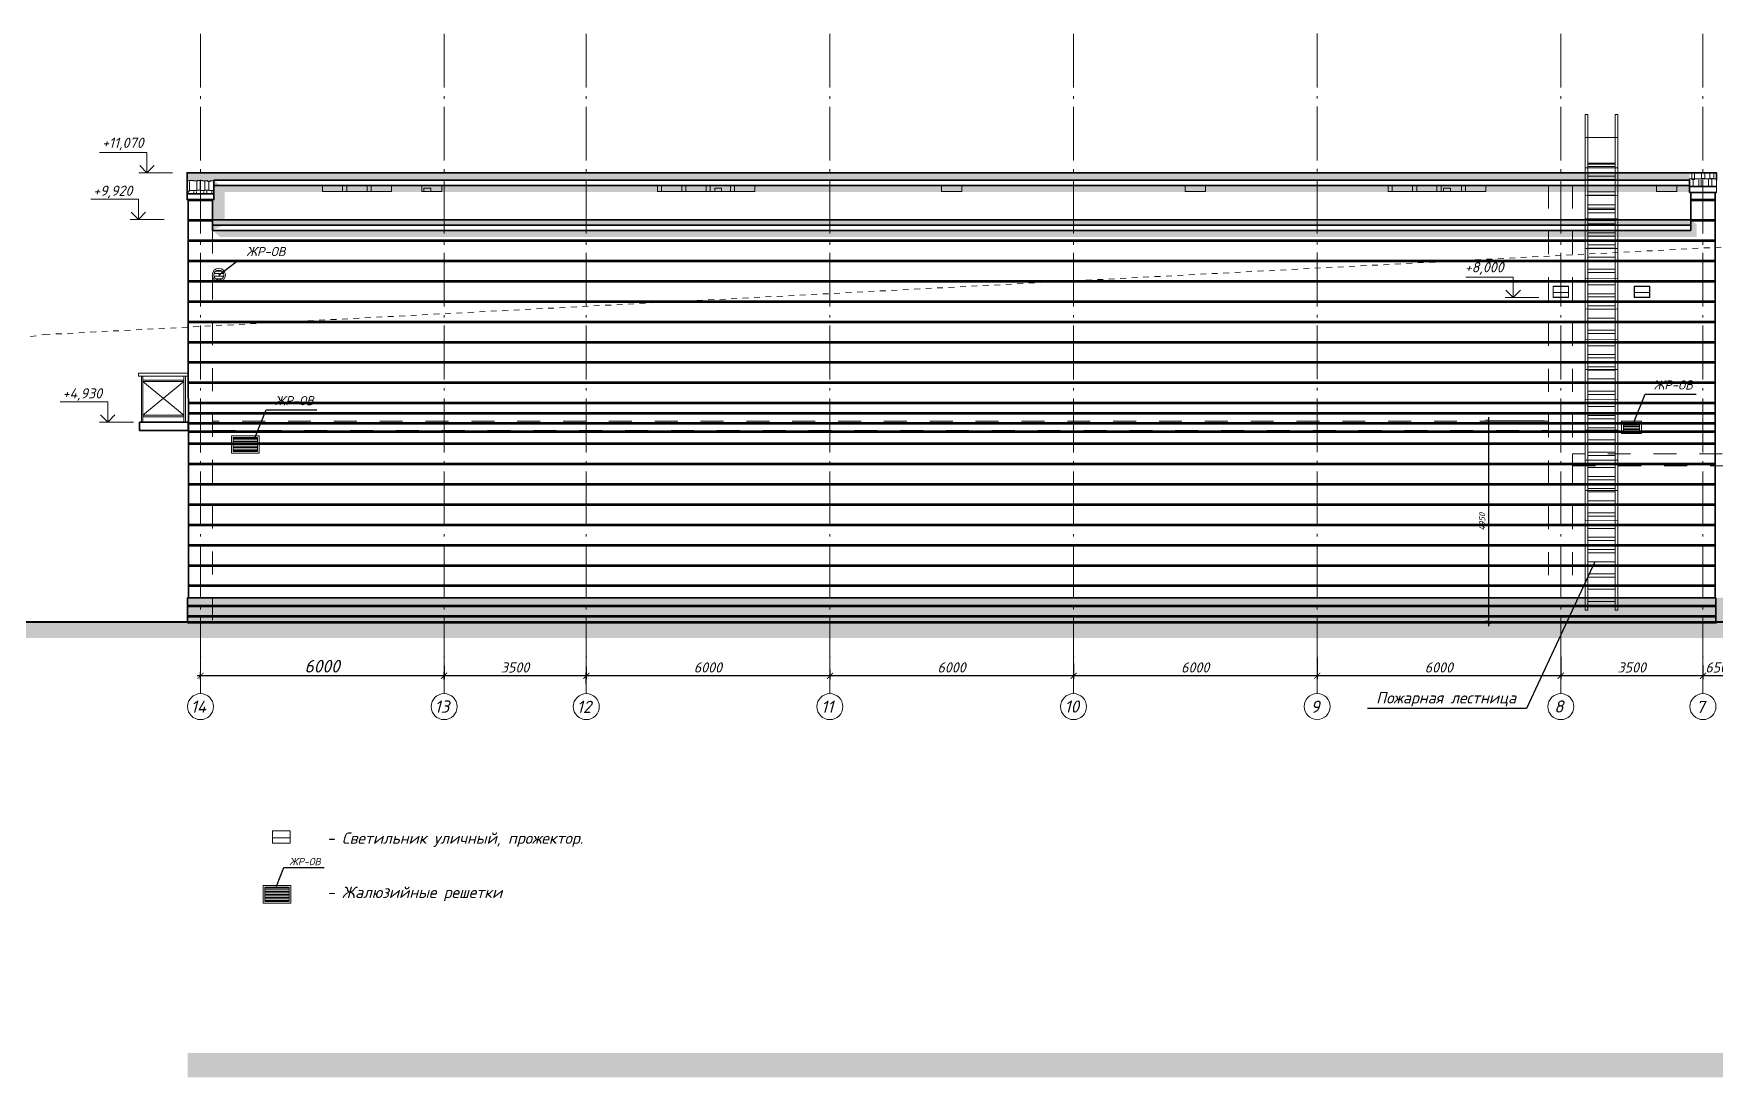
# Model space of a CAD drawing. Header units: millimetres. Extents: x -6419137 to 687965, y -598396 to 179722.
# Drawn here: x 355793 to 397208, y 130559 to 156265 of the extents above; entities that cross this region are included whole.
import ezdxf
from ezdxf.enums import TextEntityAlignment as Align

# ---------------------------------------------------------------- set-up
doc = ezdxf.new("R2010")
doc.units = ezdxf.units.MM
doc.header["$MEASUREMENT"] = 0
doc.linetypes.add('Double Dashed', pattern=[1797.222233, 1325, -211.666656, 63.333344, -197.222233])
doc.linetypes.add('Штриховая', pattern=[5644.444466, 2822.222233, -2822.222233])
for name, color, linetype, lineweight in [('graund_Ном._пера__99', 7, 'Continuous', 40), ('Арматура', 72, 'Continuous', 50), ('Вентиляция', 20, 'Continuous', 5), ('оси_Ном._пера__96', 7, 'Continuous', 5), ('оси_Ном._пера__97', 7, 'Continuous', 20), ('подп стены Инжзащита_Ном._пера__99', 7, 'Continuous', 40), ('размеры_Ном._пера__96', 7, 'Continuous', 5), ('стены наруж_Ном._пера__95', 251, 'Continuous', 13), ('чертеж_Ном._пера__91', 250, 'Continuous', 5), ('чертеж_Ном._пера__95', 251, 'Continuous', 13), ('чертеж_Ном._пера__96', 7, 'Continuous', 13), ('чертеж_Ном._пера__98', 7, 'Continuous', 35), ('Штриховка', 7, 'Continuous', 5)]:
    doc.layers.add(name, color=color, linetype=linetype, lineweight=lineweight)
doc.layers.add('оси', color=7, linetype='Continuous')
doc.layers.add('размеры', color=7, linetype='Continuous')
doc.styles.get("Standard").update_dxf_attribs({"font": 'isocpeui.ttf'})
doc.styles.add('СГЕНЕРИР_СТИЛЬ_2', font='gost_2_304-81_type.ttf')
doc.dimstyles.get("Standard").update_dxf_attribs({"dimtxt": 150, "dimasz": 100, "dimexe": 100, "dimexo": 100, "dimgap": 80, "dimtad": 1, "dimtoh": 1, "dimdec": 0, "dimzin": 0, "dimdsep": 46, "dimtxsty": 'Standard', "dimblk": 'ARCHTICK', "dimblk2": 'ARCHTICK', "dimcen": 0.09, "dimdle": 100, "dimadec": 0, "dimazin": 0, "dimtfac": 1, "dimtdec": 0, "dimtofl": 0, "dimtmove": 0, "dimatfit": 3, "dimfxl": 1, "dimtolj": 1, "dimtzin": 0, "dimarcsym": 0})
doc.dimstyles.new('STEP', dxfattribs={"dimtxt": 200, "dimasz": 150, "dimexe": 80, "dimexo": 80, "dimgap": 80, "dimtad": 1, "dimdec": 0, "dimzin": 0, "dimdsep": 46, "dimtxsty": 'Standard', "dimblk": 'ARCHTICK', "dimcen": 150, "dimdle": 80, "dimadec": 0, "dimazin": 0, "dimtfac": 1, "dimtdec": 0, "dimtofl": 0, "dimtmove": 1, "dimatfit": 3, "dimfxl": 1, "dimtolj": 1, "dimtzin": 0, "dimarcsym": 0})

# ---------------------------------------------------------------- blocks, each defined once
blk = doc.blocks.new('_ArchTick')
at = {"color": 0, "linetype": 'ByBlock', "const_width": 0.15}
blk.add_lwpolyline([(-0.5, -0.5), (0.5, 0.5)], dxfattribs=at)
blk = doc.blocks.new('*D37')
at = {"layer": 'Defpoints', "color": 0, "transparency": 16777216}
for p in [(397553, 140869), (396903, 140790), (396903, 140450)]:
    blk.add_point(p, dxfattribs=at)
at = {"layer": 'размеры_Ном._пера__96', "color": 0, "lineweight": -2, "transparency": 16777216}
for p, q in [((397633, 140450), (396823, 140450)), ((396903, 140710), (396903, 140370)), ((397553, 140789), (397553, 140370))]:
    blk.add_line(p, q, dxfattribs=at)
at = {"layer": 'размеры_Ном._пера__96', "color": 0, "lineweight": -2, "transparency": 16777216, "xscale": 150, "yscale": 150, "zscale": 150, "rotation": 180}
blk.add_blockref('_ArchTick', (396903, 140450), dxfattribs=at)
at = {"layer": 'размеры_Ном._пера__96', "color": 0, "lineweight": -2, "transparency": 16777216, "xscale": 150, "yscale": 150, "zscale": 150}
blk.add_blockref('_ArchTick', (397553, 140450), dxfattribs=at)
at = {"layer": 'размеры_Ном._пера__96', "color": 0, "transparency": 16777216, "insert": (397228, 140655), "char_height": 250, "attachment_point": 5}
blk.add_mtext('\\A1;650', dxfattribs=at)
blk = doc.blocks.new('*D38')
at = {"layer": 'Defpoints', "color": 0, "transparency": 16777216}
for p in [(393403, 140703), (393403, 140450), (396903, 140683)]:
    blk.add_point(p, dxfattribs=at)
at = {"layer": 'размеры_Ном._пера__96', "color": 0, "lineweight": -2, "transparency": 16777216}
for p, q in [((396983, 140450), (393323, 140450)), ((393403, 140623), (393403, 140370)), ((396903, 140603), (396903, 140370))]:
    blk.add_line(p, q, dxfattribs=at)
at = {"layer": 'размеры_Ном._пера__96', "color": 0, "lineweight": -2, "transparency": 16777216, "xscale": 150, "yscale": 150, "zscale": 150, "rotation": 180}
blk.add_blockref('_ArchTick', (393403, 140450), dxfattribs=at)
at = {"layer": 'размеры_Ном._пера__96', "color": 0, "lineweight": -2, "transparency": 16777216, "xscale": 150, "yscale": 150, "zscale": 150}
blk.add_blockref('_ArchTick', (396903, 140450), dxfattribs=at)
at = {"layer": 'размеры_Ном._пера__96', "color": 0, "transparency": 16777216, "insert": (395148, 140655), "char_height": 250, "attachment_point": 5}
blk.add_mtext('\\A1;3500', dxfattribs=at)
blk = doc.blocks.new('*D39')
at = {"layer": 'Defpoints', "color": 0, "transparency": 16777216}
for p in [(387403, 140910), (393403, 140984), (387403, 140450)]:
    blk.add_point(p, dxfattribs=at)
at = {"layer": 'размеры_Ном._пера__96', "color": 0, "lineweight": -2, "transparency": 16777216}
for p, q in [((387403, 140830), (387403, 140370)), ((393403, 140904), (393403, 140370)), ((393483, 140450), (387323, 140450))]:
    blk.add_line(p, q, dxfattribs=at)
at = {"layer": 'размеры_Ном._пера__96', "color": 0, "lineweight": -2, "transparency": 16777216, "xscale": 150, "yscale": 150, "zscale": 150, "rotation": 180}
blk.add_blockref('_ArchTick', (387403, 140450), dxfattribs=at)
at = {"layer": 'размеры_Ном._пера__96', "color": 0, "lineweight": -2, "transparency": 16777216, "xscale": 150, "yscale": 150, "zscale": 150}
blk.add_blockref('_ArchTick', (393403, 140450), dxfattribs=at)
at = {"layer": 'размеры_Ном._пера__96', "color": 0, "transparency": 16777216, "insert": (390398, 140655), "char_height": 250, "attachment_point": 5}
blk.add_mtext('\\A1;6000', dxfattribs=at)
blk = doc.blocks.new('*D40')
at = {"layer": 'Defpoints', "color": 0, "transparency": 16777216}
for p in [(387403, 140960), (381403, 140786), (381403, 140450)]:
    blk.add_point(p, dxfattribs=at)
at = {"layer": 'размеры_Ном._пера__96', "color": 0, "lineweight": -2, "transparency": 16777216}
for p, q in [((387403, 140880), (387403, 140370)), ((387483, 140450), (381323, 140450)), ((381403, 140706), (381403, 140370))]:
    blk.add_line(p, q, dxfattribs=at)
at = {"layer": 'размеры_Ном._пера__96', "color": 0, "lineweight": -2, "transparency": 16777216, "xscale": 150, "yscale": 150, "zscale": 150, "rotation": 180}
blk.add_blockref('_ArchTick', (381403, 140450), dxfattribs=at)
at = {"layer": 'размеры_Ном._пера__96', "color": 0, "lineweight": -2, "transparency": 16777216, "xscale": 150, "yscale": 150, "zscale": 150}
blk.add_blockref('_ArchTick', (387403, 140450), dxfattribs=at)
at = {"layer": 'размеры_Ном._пера__96', "color": 0, "transparency": 16777216, "insert": (384398, 140655), "char_height": 250, "attachment_point": 5}
blk.add_mtext('\\A1;6000', dxfattribs=at)
blk = doc.blocks.new('*D41')
at = {"layer": 'Defpoints', "color": 0, "transparency": 16777216}
for p in [(381403, 140836), (375403, 140686), (375403, 140450)]:
    blk.add_point(p, dxfattribs=at)
at = {"layer": 'размеры_Ном._пера__96', "color": 0, "lineweight": -2, "transparency": 16777216}
for p, q in [((381483, 140450), (375323, 140450)), ((375403, 140606), (375403, 140370)), ((381403, 140756), (381403, 140370))]:
    blk.add_line(p, q, dxfattribs=at)
at = {"layer": 'размеры_Ном._пера__96', "color": 0, "lineweight": -2, "transparency": 16777216, "xscale": 150, "yscale": 150, "zscale": 150, "rotation": 180}
blk.add_blockref('_ArchTick', (375403, 140450), dxfattribs=at)
at = {"layer": 'размеры_Ном._пера__96', "color": 0, "lineweight": -2, "transparency": 16777216, "xscale": 150, "yscale": 150, "zscale": 150}
blk.add_blockref('_ArchTick', (381403, 140450), dxfattribs=at)
at = {"layer": 'размеры_Ном._пера__96', "color": 0, "transparency": 16777216, "insert": (378398, 140655), "char_height": 250, "attachment_point": 5}
blk.add_mtext('\\A1;6000', dxfattribs=at)
blk = doc.blocks.new('*D42')
at = {"layer": 'Defpoints', "color": 0, "transparency": 16777216}
for p in [(369403, 140450), (375403, 140450), (369403, 140163)]:
    blk.add_point(p, dxfattribs=at)
at = {"layer": 'размеры_Ном._пера__96', "color": 0, "lineweight": -2, "transparency": 16777216}
for p, q in [((375483, 140450), (369323, 140450)), ((369403, 140243), (369403, 140530))]:
    blk.add_line(p, q, dxfattribs=at)
at = {"layer": 'размеры_Ном._пера__96', "color": 0, "lineweight": -2, "transparency": 16777216, "xscale": 150, "yscale": 150, "zscale": 150, "rotation": 180}
blk.add_blockref('_ArchTick', (369403, 140450), dxfattribs=at)
at = {"layer": 'размеры_Ном._пера__96', "color": 0, "lineweight": -2, "transparency": 16777216, "xscale": 150, "yscale": 150, "zscale": 150}
blk.add_blockref('_ArchTick', (375403, 140450), dxfattribs=at)
at = {"layer": 'размеры_Ном._пера__96', "color": 0, "transparency": 16777216, "insert": (372398, 140655), "char_height": 250, "attachment_point": 5}
blk.add_mtext('\\A1;6000', dxfattribs=at)
blk = doc.blocks.new('*D43')
at = {"layer": 'Defpoints', "color": 0, "transparency": 16777216}
for p in [(365903, 140786), (365903, 140450), (369403, 140760)]:
    blk.add_point(p, dxfattribs=at)
at = {"layer": 'размеры_Ном._пера__96', "color": 0, "lineweight": -2, "transparency": 16777216}
for p, q in [((369483, 140450), (365823, 140450)), ((365903, 140706), (365903, 140370)), ((369403, 140680), (369403, 140370))]:
    blk.add_line(p, q, dxfattribs=at)
at = {"layer": 'размеры_Ном._пера__96', "color": 0, "lineweight": -2, "transparency": 16777216, "xscale": 150, "yscale": 150, "zscale": 150, "rotation": 180}
blk.add_blockref('_ArchTick', (365903, 140450), dxfattribs=at)
at = {"layer": 'размеры_Ном._пера__96', "color": 0, "lineweight": -2, "transparency": 16777216, "xscale": 150, "yscale": 150, "zscale": 150}
blk.add_blockref('_ArchTick', (369403, 140450), dxfattribs=at)
at = {"layer": 'размеры_Ном._пера__96', "color": 0, "transparency": 16777216, "insert": (367648, 140655), "char_height": 250, "attachment_point": 5}
blk.add_mtext('\\A1;3500', dxfattribs=at)
blk = doc.blocks.new('*D44')
at = {"layer": 'Defpoints', "color": 0, "transparency": 16777216}
for p in [(359903, 140450), (359903, 140277), (365903, 140277)]:
    blk.add_point(p, dxfattribs=at)
at = {"layer": 'размеры_Ном._пера__96', "color": 0, "lineweight": -2, "transparency": 16777216}
for p, q in [((365983, 140450), (359823, 140450)), ((359903, 140357), (359903, 140530)), ((365903, 140357), (365903, 140530))]:
    blk.add_line(p, q, dxfattribs=at)
at = {"layer": 'размеры_Ном._пера__96', "color": 0, "lineweight": -2, "transparency": 16777216, "xscale": 150, "yscale": 150, "zscale": 150, "rotation": 180}
blk.add_blockref('_ArchTick', (359903, 140450), dxfattribs=at)
at = {"layer": 'размеры_Ном._пера__96', "color": 0, "lineweight": -2, "transparency": 16777216, "xscale": 150, "yscale": 150, "zscale": 150}
blk.add_blockref('_ArchTick', (365903, 140450), dxfattribs=at)
at = {"layer": 'размеры_Ном._пера__96', "color": 0, "transparency": 16777216, "insert": (362898, 140686), "char_height": 250, "attachment_point": 5}
blk.add_mtext('\\A1;{\\H1.25x;6000}', dxfattribs=at)
blk = doc.blocks.new('A$C40B03653')
at = {"layer": 'чертеж_Ном._пера__91', "linetype": 'Continuous', "lineweight": 15}
for p, q in [((66, -133), (66, 367)), ((66, 367), (1236, 367)), ((-566, -133), (266, -133))]:
    blk.add_line(p, q, dxfattribs=at)
at = {"layer": 'чертеж_Ном._пера__98', "linetype": 'Continuous'}
for q in [(-114, 47), (246, 47)]:
    blk.add_line((66, -133), q, dxfattribs=at)
blk = doc.blocks.new('Стандартный маркер сетки_10')
at = {"layer": 'оси_Ном._пера__96', "linetype": 'Double Dashed'}
for p, q in [((5051, 0), (20403, 0)), ((20403, 0), (21303, 0))]:
    blk.add_line(p, q, dxfattribs=at)
blk.add_point((20403, 0), dxfattribs=at)
blk.add_point((20403, 0), dxfattribs=at)
at = {"layer": 'оси_Ном._пера__97', "linetype": 'Continuous'}
blk.add_circle((21623, 0), 320, dxfattribs=at)
at = {"layer": 'оси_Ном._пера__96', "style": 'СГЕНЕРИР_СТИЛЬ_2'}
blk.add_attdef('AC_MarkerText_1', text='', height=350, rotation=90, dxfattribs=at).set_placement((21973, -173), align=Align.BOTTOM_LEFT)
blk = doc.blocks.new('*D103')
at = {"layer": 'Defpoints', "color": 0, "transparency": 16777216}
for p in [(393103, 146720), (391619, 141770), (393103, 141770)]:
    blk.add_point(p, dxfattribs=at)
at = {"layer": 'чертеж_Ном._пера__91', "color": 0, "lineweight": -2, "transparency": 16777216}
for p, q in [((393003, 146720), (391519, 146720)), ((391619, 146820), (391619, 141670)), ((393003, 141770), (391519, 141770))]:
    blk.add_line(p, q, dxfattribs=at)
at = {"layer": 'чертеж_Ном._пера__91', "color": 0, "lineweight": -2, "transparency": 16777216, "xscale": 100, "yscale": 100, "zscale": 100}
for p, rotation in [((391619, 146720), 90), ((391619, 141770), 270)]:
    blk.add_blockref('_ArchTick', p, dxfattribs=dict(at, rotation=rotation))
at = {"layer": 'чертеж_Ном._пера__91', "color": 0, "transparency": 16777216, "insert": (391464, 144245), "char_height": 150, "attachment_point": 5, "rotation": 90}
blk.add_mtext('\\A1;4950', dxfattribs=at)

msp = doc.modelspace()

# ---------------------------------------------------------------- hatches: boundary and pattern name
at = {"layer": 'Вентиляция', "linetype": 'Continuous', "true_color": 0x4d1300}
h = msp.add_hatch(dxfattribs=at)
h.set_pattern_fill('ANSI31', color=28, scale=500, angle=315)
h.set_pattern_definition([(0, (70711.54, -2396.27), (2e-14, 62.5), [])])
edge = h.paths.add_edge_path()
edge.add_arc((360352.6, 150319.8), 123.1, 0, 360)
at = {"layer": 'Вентиляция', "true_color": 0x610000}
h = msp.add_hatch(dxfattribs=at)
h.set_pattern_fill('ANSI31', color=18, scale=300, angle=315)
h.paths.add_polyline_path([(395342.6, 146669.8), (394942.6, 146669.8), (394942.6, 146469.8), (395342.6, 146469.8)])
at = {"layer": 'Вентиляция', "true_color": 0x4d1300}
h = msp.add_hatch(dxfattribs=at)
h.set_pattern_fill('ANSI31', color=28, scale=300, angle=315)
h.set_pattern_definition([(0, (-2100.12, 157.01), (1e-14, 37.5), [])])
h.paths.add_polyline_path([(361302.5, 145969.6), (361302.5, 146320), (360702.7, 146320), (360702.7, 145969.6)])
at = {"layer": 'Вентиляция', "true_color": 0x610000}
h = msp.add_hatch(dxfattribs=at)
h.set_pattern_fill('ANSI31', color=18, scale=300, angle=315)
h.set_pattern_definition([(0, (-1315.187, -10922.063), (1e-14, 37.5), [])])
h.paths.add_polyline_path([(362087.4, 134890.5), (362087.4, 135241), (361487.6, 135241), (361487.6, 134890.5)])
at = {"layer": 'размеры'}
h = msp.add_hatch(color=256, dxfattribs=at)
h.dxf.hatch_style = 1
h.set_gradient(color1=(224, 186, 159), color2=(192, 192, 192), tint=1, name='HEMISPHERICAL')
h.paths.add_polyline_path([(405402.6, 131159.4), (359582.6, 131159.4), (359582.6, 130559.4), (405402.6, 130559.4)])
at = {"layer": 'стены наруж_Ном._пера__95', "true_color": 0x33201a}
h = msp.add_hatch(color=19, dxfattribs=at)
h.dxf.hatch_style = 1
h.paths.add_polyline_path([(437662.8, 141768.8), (348205.9, 141768.8), (348205.9, 141381.3), (437662.8, 141381.3)])
at = {"layer": 'Штриховка', "true_color": 0xb35900}
h = msp.add_hatch(dxfattribs=at)
h.set_pattern_fill('AR-RSHKE', color=32, scale=20, style=2)
h.paths.add_polyline_path([(359569.6, 152656), (396571.2, 152656), (396571.2, 152839.8), (359569.6, 152839.8)])
at = {"layer": 'Штриховка', "true_color": 0x4d1300}
h = msp.add_hatch(dxfattribs=at)
h.set_pattern_fill('AR-RSHKE', color=28, scale=20, style=2)
h.set_pattern_definition([(0, (0, -189.18), (510, 240), [120, -100, 140, -60, 180, -80]), (0, (120, -179.18), (510, 240), [100, -380, 80, -120]), (0, (360, -204.18), (510, 240), [60, -620]), (90, (0, -189.18), (-170, 240), [230, -730]), (90, (120, -189.18), (-170, 240), [225, -735]), (90, (220, -189.18), (-170, 240), [210, -750]), (90, (360, -204.18), (-170, 240), [230, -730]), (90, (420, -204.18), (-170, 240), [230, -730]), (90, (600, -189.18), (-170, 240), [220, -740])])
h.paths.add_polyline_path([(397233.8, 152835.6), (396563.2, 152835.6), (396563.2, 152500.6), (397233.8, 152500.6)])
at = {"layer": 'Штриховка', "true_color": 0xb35900}
h = msp.add_hatch(dxfattribs=at)
h.set_pattern_fill('AR-RSHKE', color=32, scale=20, style=2)
h.paths.add_polyline_path([(360232.3, 152656), (359561.6, 152656), (359561.6, 152321), (360232.3, 152321)])
at = {"layer": 'Штриховка', "true_color": 0xa8a8b8}
h = msp.add_hatch(color=253, dxfattribs=at)
h.dxf.hatch_style = 1
h.paths.add_polyline_path([(360200.8, 151427.4), (360498.3, 151558.1), (360498.3, 152521.7), (360387.3, 152521.7), (360232.3, 152656), (360230.5, 152171.4), (360200.3, 152171.4)])
h = msp.add_hatch(color=253, dxfattribs=at)
h.dxf.hatch_style = 1
h.paths.add_polyline_path([(360245.6, 152526), (360431.6, 152367), (360431.6, 152526)])
h.paths.add_polyline_path([(360433.1, 152362.7), (360436.8, 152362.5), (360433.1, 152367.8)])
h.paths.add_polyline_path([(396571.2, 152367.8), (396571.2, 152526), (360431.6, 152526), (360431.6, 152367.8)])
at = {"layer": 'Штриховка', "true_color": 0xb35900}
h = msp.add_hatch(dxfattribs=at)
h.set_pattern_fill('AR-RSHKE', color=32, scale=20, style=2)
h.paths.add_polyline_path([(369402.6, 151686.9), (369402.6, 151556.2), (375702.6, 151538.1), (375702.6, 151668.8)])
h.paths.add_polyline_path([(365907.6, 151547.2), (365907.6, 151677.9), (360197.6, 151677.9), (360197.6, 151547.2)])
h.paths.add_polyline_path([(365902.6, 151677.9), (365902.6, 151547.2), (369402.6, 151547.2), (369402.6, 151677.9)])
h.paths.add_polyline_path([(381702.6, 151677.9), (381702.6, 151547.2), (384192.6, 151547.2), (384192.6, 151677.9)])
h.paths.add_polyline_path([(381702.6, 151547.2), (381702.6, 151677.9), (375702.6, 151677.9), (375702.6, 151547.2)])
h.paths.add_polyline_path([(387702.6, 151547.2), (387702.6, 151677.9), (384192.6, 151677.9), (384192.6, 151547.2)])
h.paths.add_polyline_path([(387702.6, 151677.9), (387702.6, 151547.2), (393762.6, 151547.2), (393762.6, 151677.9)])
h.paths.add_polyline_path([(396602.6, 151547.2), (396602.6, 151677.9), (393762.6, 151677.9), (393762.6, 151547.2)])
at = {"layer": 'Штриховка', "true_color": 0xa8a8b8}
h = msp.add_hatch(color=253, dxfattribs=at)
h.dxf.hatch_style = 1
h.paths.add_polyline_path([(396749, 151568.4), (396602.6, 151688.3), (396602.6, 151412.6), (396749, 151412.6)])
h.paths.add_polyline_path([(396748.7, 151255.9), (396748.7, 151414.1), (360386.9, 151414.1), (360386.9, 151255.9)])
h.paths.add_polyline_path([(360200.9, 151414.1), (360386.9, 151256.1), (360386.9, 151414.1)])
at = {"layer": 'Штриховка', "lineweight": 5, "true_color": 0x7d6554}
h = msp.add_hatch(dxfattribs=at)
h.set_pattern_fill('GRAVEL', color=37, scale=1200, angle=12)
h.set_pattern_definition([(240.012788, (595.625, 1353.41), (-7144.770706, -12559.94632), [161.4432, -15982.9057]), (196.969741, (514.935, 1213.58), (13835.8314216, 4167.7054687), [277.0416, -27427.1097]), (144.510447, (249.956, 1132.72), (14482.205528, -10416.60804), [195.3456, -19339.239]), (279.273689, (-145.443, 741.975), (-3816.103459, 23725.0364466), [252.2856, -24976.2696]), (304.833654, (-104.79, 492.986), (-8862.813952, 12837.855306), [247.386, -24491.2478]), (9.273689, (36.52, 289.93), (-23725.0364466, -3816.103459), [252.2856, -24976.2696]), (49.69424, (285.507, 330.584), (-12764.1622816, -14981.1935856), [333.6348, -33029.8183]), (84.255328, (501.324, 585.015), (2727.5712086, 27569.5548622), [314.9856, -31183.5858]), (133.429566, (532.85, 898.42), (-12633.639344, 13263.1503396), [253.14, -25060.8877]), (187.236358, (358.83, 1082.25), (13161.042359, 1570.657198), [288.9984, -14160.915]), (234.397438, (72.13, 1045.85), (-11340.8911318, -15905.4766775), [373.7376, -37000.05]), (150.814075, (1019.09, 977.24), (-9713.40402, 5296.204522), [127.5612, -12628.6138]), (183.469234, (907.724, 1039.44), (15758.0906294, 895.868135), [242.6844, -24025.8137]), (237, (665.5, 1024.76), (249.494, -1173.7771), [169.7052, -1527.351]), (215.19859, (553.38, 1148.14), (5369.897546, 3595.024387), [91.3896, -9047.538]), (303.80141, (478.7, 1095.47), (-1922.25921, 3271.83733), [129.2436, -6332.9542]), (42.963757, (550.6, 988.07), (3022.3433, 3096.03633), [209.9148, -6787.2275]), (173.56505, (704.2, 1131.13), (2597.04827, -674.78906), [151.7892, -3642.944]), (28.38954, (-202.09, 950.76), (10989.289122, 6016.271652), [212.64, -21051.4142]), (82.346176, (-15.02, 1051.86), (-1950.674165, -13909.524446), [178.3932, -17660.8893]), (305.19859, (654.31, 1365.89), (-3595.024387, 5369.897546), [182.778, -8956.1497]), (355.61046, (759.67, 1216.53), (-12486.253296, 1026.391073), [212.64, -21051.4142]), (351.443955, (-47.4, 223.02), (-6367.873662, 1100.084097), [205.056, -10047.7485]), (306.77514, (155.37, 192.51), (-8613.319923, 11664.078185), [171.8136, -17009.5717]), (78.80141, (915.55, 194.6), (1100.084097, 6367.87366), [182.778, -8956.1497]), (29.354025, (951.044, 373.904), (-14261.126456, -7938.53086), [201.1572, -19914.5083]), (81.443955, (340.4, 72.35), (-1100.084097, -6367.873662), [102.528, -10150.2765]), (113.30993, (845.12, 179.64), (-2171.75324, 4445.61445), [61.188, -6057.6354]), (177.96376, (820.9, 235.83), (3770.8254, -425.29503), [247.386, -4700.3408]), (198.009006, (573.68, 244.62), (11488.27718, 3668.717411), [229.26, -22696.7078]), (315.69007, (573.06, 882.43), (-1672.76518, 2098.06021), [173.0664, -4153.595]), (5.157227, (696.897, 761.534), (20453.199113, 1893.844251), [302.1528, -29913.075]), (72.945396, (997.83, 788.7), (-2948.65028, -9214.415962), [123.5472, -12231.209]), (102, (1034.1, 906.8), (-1423.271, 924.283), [72, -1128]), (132.256437, (542.72, 274.84), (6441.566686, -7218.46373), [166.7088, -16504.224]), (60.012788, (430.61, 398.23), (7144.770706, 12559.94632), [322.8864, -15821.4625]), (12, (592, 677.9), (924.283, 1423.271), [312, -888]), (337.304846, (897.176, 742.765), (13484.229412, -5721.499556), [189.7368, -18783.9292]), (266.054604, (1072.22, 669.56), (-175.801005, -4944.60251), [174.7224, -8561.4095]), (219.645975, (1060.2, 495.25), (-19806.825007, -16478.1577595), [284.478, -28163.369]), (187.426079, (841.15, 313.74), (-15508.5966004, -2069.645256), [300.9588, -29794.888])])
h.paths.add_polyline_path([(405402.6, 141769.8), (405402.6, 142369.8), (359582.6, 142369.8), (359582.6, 141769.8)])
h.paths.add_polyline_path([(406502.6, 142369.8), (406502.6, 141769.8), (428172.6, 141769.8), (428172.6, 142369.8)])

# ---------------------------------------------------------------- linework, layer by layer
at = {"layer": 'Арматура', "lineweight": 53}
for points in [[(359602.6, 152169.8), (360200.2, 152169.8)], [(396602.6, 152169.8), (397200.2, 152169.8)], [(359602.6, 151669.8), (360200.2, 151669.8)], [(396602.6, 151669.8), (397202.6, 151669.8)], [(359602.6, 151169.8), (397202.6, 151169.8)], [(359602.6, 150669.8), (397202.6, 150669.8)], [(359602.6, 150169.8), (397202.6, 150169.8)], [(359602.6, 149669.8), (397202.6, 149669.8)], [(359602.6, 149169.8), (397202.6, 149169.8)], [(359602.6, 148669.8), (397202.6, 148669.8)], [(359602.6, 148169.8), (397202.6, 148169.8)], [(359602.6, 147669.8), (397202.6, 147669.8)], [(359602.6, 147169.8), (397202.6, 147169.8)], [(359602.6, 146919.8), (397202.6, 146919.8)], [(359602.6, 146169.8), (397202.6, 146169.8)], [(359602.6, 145669.8), (397202.6, 145669.8)], [(359602.6, 145169.8), (397202.6, 145169.8)], [(359602.6, 144669.8), (397202.6, 144669.8)], [(359602.6, 144169.8), (397202.6, 144169.8)], [(359602.6, 143669.8), (397202.6, 143669.8)], [(359602.6, 143169.8), (397202.6, 143169.8)], [(359602.6, 142669.8), (397202.6, 142669.8)], [(359582.6, 142169.8), (397222.6, 142169.8)]]:
    msp.add_lwpolyline(points, dxfattribs=at)
at = {"layer": 'Арматура', "color": 20, "lineweight": 53}
for points in [[(359602.6, 146669.8), (397202.6, 146669.8)], [(359602.6, 146469.8), (397202.6, 146469.8)], [(359582.6, 141919.8), (397222.6, 141919.8)], [(359582.6, 141769.8), (397232.6, 141769.8)]]:
    msp.add_lwpolyline(points, dxfattribs=at)
at = {"layer": 'Вентиляция', "color": 18, "true_color": 0x610000}
msp.add_lwpolyline([(394892.6, 146719.8), (395392.6, 146719.8), (395392.6, 146419.8), (394892.6, 146419.8)], close=True, dxfattribs=at)
msp.add_lwpolyline([(394942.6, 146669.8), (395342.6, 146669.8), (395342.6, 146469.8), (394942.6, 146469.8), (394942.6, 146669.8)], dxfattribs=at)
at = {"layer": 'Вентиляция', "color": 28, "linetype": 'Continuous', "true_color": 0x4d1300}
for points in [[(360662.1, 146360.7), (361343.1, 146360.7), (361343.1, 145929), (360662.1, 145929)], [(360702.7, 146320), (361302.5, 146320), (361302.5, 145969.6), (360702.7, 145969.6)]]:
    msp.add_lwpolyline(points, close=True, dxfattribs=at)
at = {"layer": 'Вентиляция', "color": 18, "linetype": 'Continuous', "true_color": 0x610000}
for points in [[(361447, 135281.6), (362128, 135281.6), (362128, 134849.9), (361447, 134849.9)], [(361487.6, 135241), (362087.4, 135241), (362087.4, 134890.5), (361487.6, 134890.5)]]:
    msp.add_lwpolyline(points, close=True, dxfattribs=at)
at = {"layer": 'Вентиляция', "color": 28, "linetype": 'Continuous', "true_color": 0x4d1300}
for radius in [163.7, 123.1]:
    msp.add_circle((360352.6, 150319.8), radius, dxfattribs=at)
at = {"layer": 'оси_Ном._пера__96', "linetype": 'Double Dashed'}
for p, q in [((359902.6, 140909.2), (359902.6, 140009.2)), ((365902.6, 140909.2), (365902.6, 140009.2)), ((369402.6, 140906.3), (369402.6, 140006.3)), ((375402.6, 140909.2), (375402.6, 140009.2)), ((381402.6, 140909.2), (381402.6, 140009.2)), ((387402.6, 140909.2), (387402.6, 140009.2)), ((393402.6, 140909.2), (393402.6, 140009.2)), ((396902.6, 140909.2), (396902.6, 140009.2))]:
    msp.add_line(p, q, dxfattribs=at)
for p in [(359902.6, 140909.2), (359902.6, 140909.2), (365902.6, 140909.2), (365902.6, 140909.2), (369402.6, 140906.3), (369402.6, 140906.3), (375402.6, 140909.2), (375402.6, 140909.2), (381402.6, 140909.2), (381402.6, 140909.2), (387402.6, 140909.2), (387402.6, 140909.2), (393402.6, 140909.2), (393402.6, 140909.2), (396902.6, 140909.2), (396902.6, 140909.2)]:
    msp.add_point(p, dxfattribs=at)
at = {"layer": 'подп стены Инжзащита_Ном._пера__99', "color": 251}
msp.add_lwpolyline([(437662.8, 141769.8), (348205.5, 141769.8)], dxfattribs=at)
at = {"layer": 'стены наруж_Ном._пера__95', "color": 34, "linetype": 'Штриховая', "lineweight": 5, "ltscale": 0.05}
msp.add_lwpolyline([(351242.8, 148211.4), (356060.3, 148853.2), (402092, 151255.5), (428152.6, 153059.7)], dxfattribs=at)
at = {"layer": 'чертеж_Ном._пера__91', "color": 0}
for points in [[(394002.8, 142069.8), (394063.4, 142069.8), (394063.4, 154276.5), (394002.8, 154276.5)], [(394742.3, 142069.8), (394802.8, 142069.8), (394802.8, 154276.5), (394742.3, 154276.5)], [(394063.4, 153076.5), (394742.3, 153076.5), (394742.3, 152995.2), (394063.4, 152995.2)], [(394063.4, 152752.4), (394742.3, 152752.4), (394742.3, 152671.1), (394063.4, 152671.1)], [(394063.4, 152371.1), (394742.3, 152371.1), (394742.3, 152289.9), (394063.4, 152289.9)], [(394063.4, 152047.2), (394742.3, 152047.2), (394742.3, 151966), (394063.4, 151966)], [(394063.4, 151936.4), (394742.3, 151936.4), (394742.3, 151855.2), (394063.4, 151855.2)], [(394063.4, 151660.3), (394742.3, 151660.3), (394742.3, 151579), (394063.4, 151579)], [(394063.4, 151360.3), (394742.3, 151360.3), (394742.3, 151279), (394063.4, 151279)], [(394063.4, 151060.3), (394742.3, 151060.3), (394742.3, 150979), (394063.4, 150979)], [(394063.4, 150760.3), (394742.3, 150760.3), (394742.3, 150679), (394063.4, 150679)], [(394063.4, 150460.3), (394742.3, 150460.3), (394742.3, 150379), (394063.4, 150379)], [(394063.4, 150160.3), (394742.3, 150160.3), (394742.3, 150079), (394063.4, 150079)], [(394063.4, 149860.3), (394742.3, 149860.3), (394742.3, 149779), (394063.4, 149779)], [(394063.4, 149560.3), (394742.3, 149560.3), (394742.3, 149479), (394063.4, 149479)], [(394063.4, 149260.3), (394742.3, 149260.3), (394742.3, 149179), (394063.4, 149179)], [(394063.4, 148960.3), (394742.3, 148960.3), (394742.3, 148879), (394063.4, 148879)], [(394063.4, 148660.3), (394742.3, 148660.3), (394742.3, 148579), (394063.4, 148579)], [(394063.4, 148360.3), (394742.3, 148360.3), (394742.3, 148279), (394063.4, 148279)], [(394063.4, 148060.3), (394742.3, 148060.3), (394742.3, 147979), (394063.4, 147979)], [(394063.4, 147760.3), (394742.3, 147760.3), (394742.3, 147679), (394063.4, 147679)], [(394063.4, 147460.3), (394742.3, 147460.3), (394742.3, 147379), (394063.4, 147379)], [(394063.4, 147160.3), (394742.3, 147160.3), (394742.3, 147079), (394063.4, 147079)], [(394063.4, 146860.3), (394742.3, 146860.3), (394742.3, 146779), (394063.4, 146779)], [(394063.4, 146560.3), (394742.3, 146560.3), (394742.3, 146479), (394063.4, 146479)], [(394063.4, 146260.3), (394742.3, 146260.3), (394742.3, 146179), (394063.4, 146179)], [(394063.4, 145960.3), (394742.3, 145960.3), (394742.3, 145879), (394063.4, 145879)], [(394063.4, 145660.3), (394742.3, 145660.3), (394742.3, 145579), (394063.4, 145579)], [(394063.4, 145360.3), (394742.3, 145360.3), (394742.3, 145279), (394063.4, 145279)], [(394063.4, 145060.3), (394742.3, 145060.3), (394742.3, 144979), (394063.4, 144979)], [(394063.4, 144760.3), (394742.3, 144760.3), (394742.3, 144679), (394063.4, 144679)], [(394063.4, 144460.3), (394742.3, 144460.3), (394742.3, 144379), (394063.4, 144379)], [(394063.4, 144160.3), (394742.3, 144160.3), (394742.3, 144079), (394063.4, 144079)], [(394063.4, 143860.3), (394742.3, 143860.3), (394742.3, 143779), (394063.4, 143779)], [(394063.4, 143560.3), (394742.3, 143560.3), (394742.3, 143479), (394063.4, 143479)], [(394063.4, 143260.3), (394742.3, 143260.3), (394742.3, 143179), (394063.4, 143179)], [(394063.4, 142960.3), (394742.3, 142960.3), (394742.3, 142879), (394063.4, 142879)], [(394063.4, 142660.3), (394742.3, 142660.3), (394742.3, 142579), (394063.4, 142579)], [(394063.4, 142360.3), (394742.3, 142360.3), (394742.3, 142279), (394063.4, 142279)]]:
    msp.add_lwpolyline(points, close=True, dxfattribs=at)
at = {"layer": 'чертеж_Ном._пера__91'}
for points in [[(364602.6, 152376.2), (362902.6, 152376.2), (362902.6, 152526.2), (364602.6, 152526.2)], [(363502.6, 152526.2), (363402.5, 152526.2), (363402.5, 152376.2), (363502.6, 152376.2)], [(364102.6, 152526.2), (364002.5, 152526.2), (364002.5, 152376.2), (364102.6, 152376.2)], [(365848.4, 152526.2), (365348.6, 152526.2), (365348.6, 152376.2), (365848.4, 152376.2)], [(371152.5, 152526.2), (371252.6, 152526.2), (371252.6, 152376.2), (371152.5, 152376.2)], [(371752.5, 152526.2), (371852.6, 152526.2), (371852.6, 152376.2), (371752.5, 152376.2)], [(372452.6, 152526.2), (372352.5, 152526.2), (372352.5, 152376.2), (372452.6, 152376.2)], [(373052.6, 152526.2), (372952.5, 152526.2), (372952.5, 152376.2), (373052.6, 152376.2)], [(389152.5, 152526.2), (389252.6, 152526.2), (389252.6, 152376.2), (389152.5, 152376.2)], [(389752.5, 152526.2), (389852.6, 152526.2), (389852.6, 152376.2), (389752.5, 152376.2)], [(390452.6, 152526.2), (390352.5, 152526.2), (390352.5, 152376.2), (390452.6, 152376.2)], [(391052.6, 152526.2), (390952.5, 152526.2), (390952.5, 152376.2), (391052.6, 152376.2)]]:
    msp.add_lwpolyline(points, close=True, dxfattribs=at)
for points in [[(371252.6, 152526.2), (371252.6, 152376.2), (373552.5, 152376.2), (373552.5, 152526.2)], [(378652.5, 152526.2), (378652.5, 152376.2), (378152.6, 152376.2), (378152.6, 152526.2)], [(384652.5, 152526.2), (384652.5, 152376.2), (384152.6, 152376.2), (384152.6, 152526.2)], [(389252.6, 152526.2), (389252.6, 152376.2), (391552.5, 152376.2), (391552.5, 152526.2)], [(396255.4, 152526.2), (396255.4, 152376.2), (395755.6, 152376.2), (395755.6, 152526.2)]]:
    msp.add_lwpolyline(points, dxfattribs=at)
at = {"layer": 'чертеж_Ном._пера__91', "color": 18, "lineweight": 5, "true_color": 0x610000}
for points in [[(359602.6, 147899.8), (358376.6, 147899.8), (358376.6, 147830.4), (359602.6, 147830.4)], [(358485.9, 147830.4), (358446.7, 147830.4), (358446.7, 146699.8), (358485.9, 146699.8)], [(358485.9, 147733.1), (358485.9, 147693.9), (359494.2, 147693.9), (359494.2, 147733.1)], [(359533.3, 147830.4), (359494.2, 147830.4), (359494.2, 146699.8), (359533.3, 146699.8)], [(358485.9, 146869.6), (358485.9, 146830.4), (359494.2, 146830.4), (359494.2, 146869.6)]]:
    msp.add_lwpolyline(points, close=True, dxfattribs=at)
for points in [[(359494.2, 147693.9), (358485.9, 146869.6)], [(358485.9, 147693.9), (359494.2, 146869.6)]]:
    msp.add_lwpolyline(points, dxfattribs=at)
at = {"layer": 'чертеж_Ном._пера__95', "color": 28, "linetype": 'Штриховая', "lineweight": 0, "ltscale": 0.2, "true_color": 0x4d1300}
for points in [[(393102.6, 152526.2), (393102.6, 142369.8)], [(393690.6, 152526.2), (393690.6, 142369.8)], [(360200.2, 151414.2), (360200.2, 141769.8)]]:
    msp.add_lwpolyline(points, dxfattribs=at)
at = {"layer": 'чертеж_Ном._пера__95', "lineweight": 13}
for points in [[(393210.6, 150043.2), (393594.6, 150043.2), (393594.6, 149769.8), (393210.6, 149769.8)], [(395210.6, 150043.2), (395594.6, 150043.2), (395594.6, 149769.8), (395210.6, 149769.8)]]:
    msp.add_lwpolyline(points, close=True, dxfattribs=at)
at = {"layer": 'чертеж_Ном._пера__95', "lineweight": 5}
for points in [[(393210.6, 150043.2), (393594.6, 150043.2), (393594.6, 149887.5), (393210.6, 149887.5)], [(393215.8, 150038), (393589.4, 150038), (393589.4, 149775), (393215.8, 149775)], [(395210.6, 150043.2), (395594.6, 150043.2), (395594.6, 149887.5), (395210.6, 149887.5)], [(395215.8, 150038), (395589.4, 150038), (395589.4, 149775), (395215.8, 149775)], [(362106.1, 136633.7), (361674.1, 136633.7), (361674.1, 136326.1), (362106.1, 136326.1)], [(362106.1, 136633.7), (361674.1, 136633.7), (361674.1, 136458.5), (362106.1, 136458.5)]]:
    msp.add_lwpolyline(points, close=True, dxfattribs=at)
at = {"layer": 'чертеж_Ном._пера__95', "color": 28, "linetype": 'Штриховая', "lineweight": 0, "ltscale": 0.2, "true_color": 0x4d1300}
for points in [[(393102.6, 146719.8), (360200.2, 146719.8), (360200.2, 146489.8), (393102.6, 146489.8)], [(393690.6, 145619.8), (404152.6, 145619.8), (404152.6, 145919.8), (393690.6, 145919.8)]]:
    msp.add_lwpolyline(points, close=True, dxfattribs=at)
at = {"layer": 'чертеж_Ном._пера__95', "lineweight": 15}
msp.add_lwpolyline([(361674.1, 136633.7), (362106.1, 136633.7), (362106.1, 136326.1), (361674.1, 136326.1)], close=True, dxfattribs=at)
at = {"layer": 'чертеж_Ном._пера__96', "const_width": 20}
for points in [[(394810, 154276.5), (394810, 144269.6), (393998.3, 144269.6), (393998.3, 154276.5)], [(393998.3, 153707.1), (394807.4, 153707.1)], [(393998.3, 152960.7), (394807.4, 152960.7)], [(393992.9, 152273.1), (394802, 152273.1)], [(393995.6, 151717.5), (394804.7, 151717.5)], [(393998.3, 150972.7), (394807.4, 150972.7)], [(393995.6, 150228), (394804.7, 150228)], [(393998.3, 149483.2), (394807.4, 149483.2)], [(393990.2, 148738.4), (394799.3, 148738.4)], [(393992.9, 147993.7), (394802, 147993.7)], [(393995.6, 147248.9), (394804.7, 147248.9)], [(393998.3, 146504.1), (394807.4, 146504.1)], [(393995.6, 145759.4), (394804.7, 145759.4)], [(393998.3, 145014.6), (394807.4, 145014.6)]]:
    msp.add_lwpolyline(points, dxfattribs=at)
at = {"layer": 'чертеж_Ном._пера__96'}
for points in [[(394063.4, 153076.5), (394742.3, 153076.5), (394742.3, 153052.3), (394063.4, 153052.3)], [(394068.1, 153071.7), (394737.5, 153071.7), (394737.5, 153057), (394068.1, 153057)], [(396571.2, 152690.6), (397233.8, 152690.6), (397233.8, 152355.6), (396571.2, 152355.6)]]:
    msp.add_lwpolyline(points, close=True, dxfattribs=at)
at = {"layer": 'чертеж_Ном._пера__96', "color": 5, "lineweight": 0}
for points in [[(365570.7, 152376.2), (365399.9, 152376.2), (365399.9, 152456.5), (365570.7, 152456.5)], [(372735.2, 152376.2), (372564.4, 152376.2), (372564.4, 152458.1), (372735.2, 152458.1)], [(390683.6, 152376.2), (390512.7, 152376.2), (390512.7, 152458.1), (390683.6, 152458.1)]]:
    msp.add_lwpolyline(points, close=True, dxfattribs=at)
at = {"layer": 'чертеж_Ном._пера__98'}
for points in [[(397233.8, 152656), (397233.8, 152839.8), (359569.6, 152839.8), (359569.6, 152176), (360232.3, 152176), (360232.3, 152656)], [(396571.2, 152656), (360232.3, 152656)], [(360232.3, 152656), (396571.2, 152656), (396571.2, 152511)], [(396571.2, 152526.2), (360232.3, 152526.2), (360232.3, 152176)], [(396571.2, 152656), (396571.2, 152355.6)], [(396571.2, 152500.6), (397233.8, 152500.6)], [(359569.6, 152321), (360232.3, 152321)], [(396602.6, 151414.1), (393762.6, 151414.1), (393762.6, 151414.1), (366202.6, 151414.1), (366202.6, 151414.1), (365602.6, 151414.1), (365602.6, 151414.1), (360200.2, 151414.2), (360200.2, 152176), (359601.7, 152176), (359602.6, 142381.8)], [(397233.8, 152355.6), (396571.2, 152355.6)], [(396602.6, 152355.6), (396602.6, 151414.1)], [(397202.6, 152355.6), (397202.6, 142369.8)], [(360201, 151677.9), (396602.6, 151677.9)], [(365902.6, 151677.9), (369402.6, 151677.9)], [(360200.8, 151547.2), (369402.6, 151547.2)], [(375402.6, 151547.2), (369402.6, 151547.2)], [(375402.6, 151547.2), (381402.6, 151547.2)], [(381402.6, 151547.2), (387402.6, 151547.2)], [(393402.6, 151547.2), (387402.6, 151547.2)], [(393402.6, 151547.2), (396602.6, 151547.2)]]:
    msp.add_lwpolyline(points, dxfattribs=at)
for points in [[(358402.6, 146699.8), (359602.2, 146699.8), (359602.2, 146489.8), (358402.6, 146489.8)], [(397222.6, 142369.8), (359582.6, 142369.8), (359582.6, 141769.8), (397222.6, 141769.8)]]:
    msp.add_lwpolyline(points, close=True, dxfattribs=at)

# ---------------------------------------------------------------- block references
at = {"layer": 'оси_Ном._пера__96', "linetype": 'Continuous', "lineweight": 13}
ref = msp.add_blockref('Стандартный маркер сетки_10', (359902.6, 161312.6), dxfattribs=dict(at, zscale=1000, rotation=270))
ref.add_attrib('AC_MarkerText_1', '14', (359664.3, 139539), dxfattribs={"layer": 'оси', "color": 7, "linetype": 'Continuous', "lineweight": 13, "height": 300})
ref = msp.add_blockref('Стандартный маркер сетки_10', (365902.6, 161312.6), dxfattribs=dict(at, zscale=1000, rotation=270))
ref.add_attrib('AC_MarkerText_1', '13', (365666.2, 139541), dxfattribs={"layer": 'оси', "color": 7, "linetype": 'Continuous', "lineweight": 13, "height": 300})
ref = msp.add_blockref('Стандартный маркер сетки_10', (369402.6, 161312.6), dxfattribs=dict(at, zscale=1000, rotation=270))
ref.add_attrib('AC_MarkerText_1', '12', (369168.9, 139535.6), dxfattribs={"layer": 'оси', "color": 7, "linetype": 'Continuous', "lineweight": 13, "height": 300})
ref = msp.add_blockref('Стандартный маркер сетки_10', (375402.6, 161312.6), dxfattribs=dict(at, zscale=1000, rotation=270))
ref.add_attrib('AC_MarkerText_1', '11', (375185.7, 139536.4), dxfattribs={"layer": 'оси', "color": 7, "linetype": 'Continuous', "lineweight": 13, "height": 300})
ref = msp.add_blockref('Стандартный маркер сетки_10', (381402.6, 161312.6), dxfattribs=dict(at, zscale=1000, rotation=270.0000000000186))
ref.add_attrib('AC_MarkerText_1', '10', (381180.7, 139542.4), dxfattribs={"layer": 'оси', "color": 7, "linetype": 'Continuous', "lineweight": 13, "height": 300})
ref = msp.add_blockref('Стандартный маркер сетки_10', (387402.6, 161316.2), dxfattribs=dict(at, zscale=1000, rotation=270))
ref.add_attrib('AC_MarkerText_1', '9', (387239.8, 139537.1), dxfattribs={"layer": 'оси', "color": 7, "linetype": 'Continuous', "lineweight": 13, "height": 300})
ref = msp.add_blockref('Стандартный маркер сетки_10', (393402.6, 161312.6), dxfattribs=dict(at, zscale=1000, rotation=270))
ref.add_attrib('AC_MarkerText_1', '8', (393238.9, 139544), dxfattribs={"layer": 'оси', "color": 7, "linetype": 'Continuous', "lineweight": 13, "height": 300})
ref = msp.add_blockref('Стандартный маркер сетки_10', (396902.6, 161312.6), dxfattribs=dict(at, zscale=1000, rotation=270))
ref.add_attrib('AC_MarkerText_1', '7', (396732.9, 139532.9), dxfattribs={"layer": 'оси', "color": 7, "linetype": 'Continuous', "lineweight": 13, "height": 300})
at = {"layer": 'чертеж_Ном._пера__96', "xscale": -1}
for p in [(358649.9, 152972.6), (358437.2, 151822.6), (357682.4, 146832.6)]:
    msp.add_blockref('A$C40B03653', p, dxfattribs=at)
at = {"layer": 'чертеж_Ном._пера__96', "xscale": -1, "rotation": 359.9999999999835}
msp.add_blockref('A$C40B03653', (392295.1, 149902.6), dxfattribs=at)

# ---------------------------------------------------------------- texts
at = {"layer": 'graund_Ном._пера__99', "linetype": 'Continuous', "char_height": 280, "attachment_point": 4}
for s, insert in [('Пожарная лестница', (388853.2, 139871.7)), ('- Светильник уличный, прожектор.', (363014.5, 136413.2)), ('- Жалюзийные решетки ', (363014.5, 135079.4))]:
    msp.add_mtext(s, dxfattribs=dict(at, insert=insert))
at = {"layer": 'Вентиляция', "color": 28, "linetype": 'Continuous', "true_color": 0x4d1300, "char_height": 224, "attachment_point": 4}
for insert in [(361033, 150898.6), (395691.2, 147611.7), (361731.2, 147224.9)]:
    msp.add_mtext('ЖР-ОВ', dxfattribs=dict(at, insert=insert))
at = {"layer": 'Вентиляция', "color": 18, "linetype": 'Continuous', "true_color": 0x610000, "insert": (362092.6, 135873.4), "char_height": 179.2, "attachment_point": 4}
msp.add_mtext('ЖР-ОВ', dxfattribs=at)
at = {"layer": 'чертеж_Ном._пера__96', "char_height": 250, "attachment_point": 7}
for s, insert in [('+11,070{\\A1;\\H0.66x;\\S^  ;}', (357477.5, 153393)), ('+9,920{\\A1;\\H0.66x;\\S^  ;}', (357259.2, 152211.8)), ('+8,000{\\A1;\\H0.66x;\\S^  ;}', (391036.6, 150328.1)), ('+4,930{\\A1;\\H0.66x;\\S^  ;}', (356504.4, 147221.8))]:
    msp.add_mtext(s, dxfattribs=dict(at, insert=insert))

# ---------------------------------------------------------------- dimensions: what is measured, and where the dimension line sits
at = {"layer": 'размеры_Ном._пера__96'}
dim = msp.add_linear_dim(base=(359902.6, 140450), p1=(365902.6, 140276.9), p2=(359902.6, 140276.9), angle=180, text='{\\H1.25x;<>}', dimstyle='STEP', override={"dimtxt": 250}, dxfattribs=at)
dim.commit()
dim.dimension.update_dxf_attribs({"geometry": '*D44', "text_midpoint": (362897.8, 140450), "dimtype": 160})
for base, p1, p2, picture, middle in [((365902.6, 140450), (369402.6, 140760.1), (365902.6, 140785.8), '*D43', (367647.8, 140450)), ((369402.6, 140450), (375402.6, 140450), (369402.6, 140163.5), '*D42', (372397.8, 140450)), ((375402.6, 140450), (381402.6, 140835.6), (375402.6, 140686.5), '*D41', (378397.8, 140450)), ((381402.6, 140450), (387402.6, 140960), (381402.6, 140785.6), '*D40', (384397.8, 140450)), ((387402.6, 140450), (393402.6, 140984.5), (387402.6, 140910), '*D39', (390397.8, 140450)), ((393402.6, 140450), (396902.6, 140682.9), (393402.6, 140702.8), '*D38', (395147.8, 140450)), ((396902.6, 140450), (397552.6, 140868.7), (396902.6, 140790.3), '*D37', (397227.6, 140450))]:
    dim = msp.add_linear_dim(base=base, p1=p1, p2=p2, angle=180, dimstyle='STEP', override={"dimtxt": 250}, dxfattribs=at)
    dim.commit()
    dim.dimension.update_dxf_attribs({"geometry": picture, "text_midpoint": middle, "dimtype": 160})
at = {"layer": 'чертеж_Ном._пера__91'}
dim = msp.add_linear_dim(base=(391618.7, 141769.8), p1=(393102.6, 146719.8), p2=(393102.6, 141769.8), angle=90, dimstyle='Standard', dxfattribs=at)
dim.commit()
dim.dimension.update_dxf_attribs({"geometry": '*D103', "text_midpoint": (391463.7, 144244.8)})

# ---------------------------------------------------------------- leaders
at = {"layer": 'Вентиляция', "color": 28, "linetype": 'Continuous', "true_color": 0x4d1300}
for points in [[(360352.6, 150319.8), (360818.1, 150675.2), (362139.4, 150675.2)], [(361233.7, 146282.9), (361516.2, 147001.4), (362767.4, 147001.4)]]:
    msp.add_leader(points, dimstyle='Standard', override={"dimgap": 80, "dimtad": 0}, dxfattribs=at)
at = {"layer": 'Вентиляция', "color": 18, "linetype": 'Continuous', "true_color": 0x610000}
for points in [[(395193.8, 146669.8), (395476.3, 147388.3), (396736.2, 147388.3)], [(361774.2, 135270.6), (361955, 135730.4), (362945.6, 135730.4)]]:
    msp.add_leader(points, dimstyle='Standard', override={"dimgap": 80, "dimtad": 0}, dxfattribs=at)
at = {"layer": 'чертеж_Ном._пера__91', "color": 0}
msp.add_leader([(394237.7, 143260.3), (392555.4, 139648.2), (388637.5, 139648.2)], dimstyle='Standard', override={"dimgap": 80, "dimtad": 0}, dxfattribs=at)

doc.saveas('drawing.dxf')
